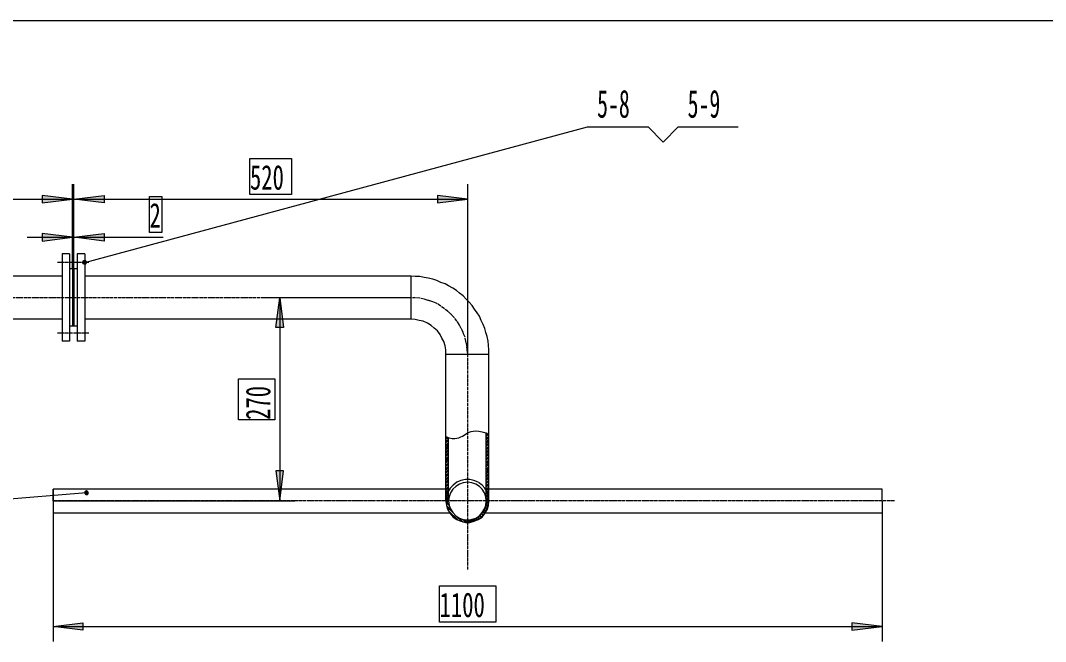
# Model space of a CAD drawing. Header units: millimetres. Extents: x -23892 to 57527, y -540 to 34444.
# Drawn here: x 43901 to 49290, y 7960 to 11227 of the extents above; entities that cross this region are included whole.
import ezdxf

# ---------------------------------------------------------------- set-up
doc = ezdxf.new("R2010")
doc.units = ezdxf.units.MM
for name, pattern in [('AI-Linetype-30', [21.479999, 16.98, -2.1, 0.3, -2.1]), ('AI-Linetype-31', [21.479999, 16.98, -2.1, 0.3, -2.1]), ('AI-Linetype-32', [21.479999, 16.98, -2.1, 0.3, -2.1]), ('AI-Linetype-33', [21.479999, 16.98, -2.1, 0.3, -2.1]), ('AI-Linetype-34', [21.479999, 16.98, -2.1, 0.3, -2.1]), ('AI-Linetype-35', [21.479999, 16.98, -2.1, 0.3, -2.1]), ('AI-Linetype-36', [21.479999, 16.98, -2.1, 0.3, -2.1]), ('AI-Linetype-37', [21.479999, 16.98, -2.1, 0.3, -2.1]), ('AI-Linetype-38', [21.479999, 16.98, -2.1, 0.3, -2.1]), ('AI-Linetype-39', [21.479999, 16.98, -2.1, 0.3, -2.1]), ('AI-Linetype-40', [21.479999, 16.98, -2.1, 0.3, -2.1]), ('AI-Linetype-41', [21.479999, 16.98, -2.1, 0.3, -2.1]), ('AI-Linetype-42', [21.479999, 16.98, -2.1, 0.3, -2.1]), ('AI-Linetype-43', [21.479999, 16.98, -2.1, 0.3, -2.1]), ('AI-Linetype-44', [21.479999, 16.98, -2.1, 0.3, -2.1]), ('AI-Linetype-45', [21.479999, 16.98, -2.1, 0.3, -2.1]), ('AI-Linetype-46', [21.479999, 16.98, -2.1, 0.3, -2.1]), ('AI-Linetype-47', [21.479999, 16.98, -2.1, 0.3, -2.1]), ('AI-Linetype-48', [21.479999, 16.98, -2.1, 0.3, -2.1]), ('AI-Linetype-49', [21.479999, 16.98, -2.1, 0.3, -2.1]), ('AI-Linetype-50', [21.479999, 16.98, -2.1, 0.3, -2.1]), ('AI-Linetype-51', [21.479999, 16.98, -2.1, 0.3, -2.1]), ('AI-Linetype-52', [21.479999, 16.98, -2.1, 0.3, -2.1]), ('AI-Linetype-53', [29.7, 23.76, -5.94]), ('AI-Linetype-54', [29.7, 23.76, -5.94]), ('AI-Linetype-55', [29.7, 23.76, -5.94]), ('AI-Linetype-56', [29.7, 23.76, -5.94]), ('AI-Linetype-57', [29.7, 23.76, -5.94]), ('AI-Linetype-58', [29.7, 23.76, -5.94]), ('AI-Linetype-59', [29.7, 23.76, -5.94]), ('AI-Linetype-60', [29.7, 23.76, -5.94]), ('AI-Linetype-61', [29.7, 23.76, -5.94]), ('AI-Linetype-62', [29.7, 23.76, -5.94]), ('AI-Linetype-63', [29.7, 23.76, -5.94]), ('AI-Linetype-64', [29.7, 23.76, -5.94]), ('AI-Linetype-65', [29.7, 23.76, -5.94]), ('AI-Linetype-66', [29.7, 23.76, -5.94]), ('AI-Linetype-67', [29.7, 23.76, -5.94]), ('AI-Linetype-68', [29.7, 23.76, -5.94]), ('AI-Linetype-69', [29.7, 23.76, -5.94]), ('AI-Linetype-70', [29.7, 23.76, -5.94]), ('AI-Linetype-71', [29.7, 23.76, -5.94]), ('AI-Linetype-72', [29.7, 23.76, -5.94]), ('AI-Linetype-73', [29.7, 23.76, -5.94]), ('AI-Linetype-74', [29.7, 23.76, -5.94]), ('AI-Linetype-75', [29.7, 23.76, -5.94]), ('AI-Linetype-76', [29.7, 23.76, -5.94]), ('AI-Linetype-77', [29.7, 23.76, -5.94]), ('AI-Linetype-78', [29.7, 23.76, -5.94]), ('AI-Linetype-79', [29.7, 23.76, -5.94]), ('AI-Linetype-80', [29.7, 23.76, -5.94]), ('AI-Linetype-81', [29.7, 23.76, -5.94]), ('AI-Linetype-82', [21.479999, 16.98, -2.1, 0.3, -2.1]), ('AI-Linetype-83', [21.479999, 16.98, -2.1, 0.3, -2.1]), ('AI-Linetype-84', [21.479999, 16.98, -2.1, 0.3, -2.1])]:
    doc.linetypes.add(name, pattern=pattern)
doc.layers.add('图层 1', color=7, linetype='Continuous')
doc.styles.get("Standard").update_dxf_attribs({"font": ''})
doc.styles.get('Standard').set_extended_font_data('FangSong')

msp = doc.modelspace()

# ---------------------------------------------------------------- hatches: boundary and pattern name
at = {"layer": '图层 1', "lineweight": 0}
for points in [[(44015.3438, 10306.4913), (44015.3438, 10268.4192), (44174.778, 10287.4359)], [(44341.358, 10306.4913), (44341.358, 10268.4192), (44181.9238, 10287.4359)], [(46092.7329, 10306.4913), (46092.7329, 10268.4192), (46252.1865, 10287.4359)], [(44015.3438, 10106.6031), (44015.3438, 10066.1297), (44174.778, 10087.5476)], [(44341.358, 10106.6031), (44341.358, 10066.1297), (44181.9238, 10087.5476)], [(44248.5403, 9954.3146), (44243.7958, 9963.8036), (44234.2681, 9963.8036), (44229.5042, 9959.0785), (44227.1417, 9954.3146), (44229.5042, 9949.5508), (44239.0319, 9944.7869), (44243.7958, 9947.1495), (44246.1777, 9949.5508)], [(45283.6716, 9611.627), (45243.2176, 9611.627), (45264.6356, 9768.6792)], [(45283.6716, 8857.3113), (45243.2176, 8857.3113), (45264.6356, 8700.259)], [(44258.068, 8743.095), (44255.6861, 8747.8588), (44253.3041, 8750.2214), (44248.5403, 8752.5839), (44239.0319, 8747.8588), (44239.0319, 8738.3311), (44243.7958, 8733.5672), (44253.3041, 8733.5672)], [(44229.5623, 8057.7583), (44229.5623, 8019.6862), (44072.4907, 8038.7029)], [(48272.5062, 8057.7583), (48272.5062, 8019.6862), (48431.9404, 8038.7029)]]:
    msp.add_hatch(color=7, dxfattribs=at).paths.add_polyline_path(points)

# ---------------------------------------------------------------- linework, layer by layer
at = {"layer": '图层 1', "color": 7, "lineweight": 0, "true_color": 0xffffff}
for p, q in [((41152.732, 11227.387), (57129.3831, 11227.387)), ((44239.0707, 9954.3146), (46882.8162, 10668.1957)), ((46882.8162, 10668.1957), (47201.6653, 10668.1957)), ((47201.6847, 10668.1957), (47280.2108, 10587.2876)), ((47358.7369, 10668.1957), (47280.2108, 10587.2876)), ((47358.7369, 10668.1957), (47675.2234, 10668.1957)), ((44174.8167, 9920.9677), (44174.8167, 10365.9814)), ((44181.9625, 9920.9677), (44181.9625, 10365.9814)), ((46252.2252, 9471.2288), (46252.2252, 10365.9814)), ((44015.3438, 10306.4913), (44015.3438, 10268.4192)), ((44174.778, 10287.4359), (44015.3438, 10306.4913)), ((44181.9238, 10287.4359), (44341.358, 10306.4913)), ((44341.358, 10306.4913), (44341.358, 10268.4192)), ((46092.7329, 10306.4913), (46092.7329, 10268.4192)), ((46252.1865, 10287.4359), (46092.7329, 10306.4913)), ((43020.7052, 10287.4359), (44174.8167, 10287.4359)), ((44015.3438, 10268.4192), (44174.778, 10287.4359)), ((44341.358, 10268.4192), (44181.9238, 10287.4359)), ((44181.9625, 10287.4359), (46252.2252, 10287.4359)), ((46092.7329, 10268.4192), (46252.1865, 10287.4359)), ((44174.8167, 9920.9677), (44174.8167, 10166.0931)), ((44181.9625, 9920.9677), (44181.9625, 10166.0931)), ((43936.8564, 10087.5476), (44650.7374, 10087.5476)), ((44015.3438, 10106.6031), (44015.3438, 10066.1297)), ((44174.778, 10087.5476), (44015.3438, 10106.6031)), ((44015.3438, 10066.1297), (44174.778, 10087.5476)), ((44181.9238, 10087.5476), (44341.358, 10106.6031)), ((44341.358, 10066.1297), (44181.9238, 10087.5476)), ((44341.358, 10106.6031), (44341.358, 10066.1297)), ((44120.0905, 9999.5132), (44120.0905, 9540.2466)), ((44158.1626, 9999.5132), (44120.0905, 9999.5132)), ((44158.1626, 9999.5132), (44158.1626, 9540.2466)), ((44198.6166, 9999.5132), (44198.6166, 9540.2466)), ((44239.0707, 9999.5132), (44198.6166, 9999.5132)), ((44239.0707, 9999.5132), (44239.0707, 9540.2466)), ((44198.6166, 9920.9677), (44158.1626, 9920.9677)), ((44174.8167, 9920.9677), (44174.8167, 9618.7921)), ((44181.9625, 9920.9677), (44181.9625, 9618.7921)), ((44229.5042, 9959.0785), (44227.1417, 9954.3146)), ((44227.1417, 9954.3146), (44229.5042, 9949.5508)), ((44234.2681, 9963.8036), (44229.5042, 9959.0785)), ((44229.5042, 9949.5508), (44239.0319, 9944.7869)), ((44243.7958, 9963.8036), (44234.2681, 9963.8036)), ((44239.0319, 9944.7869), (44243.7958, 9947.1495)), ((44248.5403, 9954.3146), (44243.7958, 9963.8036)), ((44243.7958, 9947.1495), (44246.1777, 9949.5508)), ((44246.1777, 9949.5508), (44248.5403, 9954.3146)), ((44120.0905, 9882.8956), (43477.5898, 9882.8956)), ((45954.7748, 9882.8956), (44239.0707, 9882.8956)), ((45976.1734, 9880.533), (45954.7748, 9882.8956)), ((45954.7748, 9656.8642), (45954.7748, 9882.8956)), ((45999.9733, 9880.533), (45976.1734, 9880.533)), ((46023.7732, 9875.7691), (45999.9733, 9880.533)), ((46045.1912, 9871.0053), (46023.7732, 9875.7691)), ((46068.9911, 9866.2414), (46045.1912, 9871.0053)), ((46090.4091, 9859.115), (46068.9911, 9866.2414)), ((46111.8271, 9849.5873), (46090.4091, 9859.115)), ((46133.245, 9842.4609), (46111.8271, 9849.5873)), ((46152.2617, 9830.5706), (46133.245, 9842.4609)), ((46173.6797, 9818.6803), (46152.2617, 9830.5706)), ((46192.7351, 9806.7513), (46173.6797, 9818.6803)), ((45954.7748, 9768.6792), (45183.7663, 9768.6792)), ((45243.2176, 9611.627), (45264.6356, 9768.6792)), ((45264.6356, 9768.6792), (45264.6356, 8700.259)), ((45264.6356, 9768.6792), (45283.6716, 9611.627)), ((46209.3893, 9792.4985), (46192.7351, 9806.7513)), ((46228.4253, 9778.2069), (46209.3893, 9792.4985)), ((46245.0794, 9761.5528), (46228.4253, 9778.2069)), ((46259.3516, 9744.8987), (46245.0794, 9761.5528)), ((46276.0058, 9728.2446), (46259.3516, 9744.8987)), ((46287.9154, 9709.1892), (46276.0058, 9728.2446)), ((46302.1876, 9690.1725), (46287.9154, 9709.1892)), ((44120.0905, 9656.8642), (43477.5898, 9656.8642)), ((45954.7748, 9656.8642), (44239.0707, 9656.8642)), ((45976.1734, 9654.4629), (45954.7748, 9656.8642)), ((45997.5914, 9649.6991), (45976.1734, 9654.4629)), ((46019.0094, 9644.9352), (45997.5914, 9649.6991)), ((46314.0779, 9671.117), (46302.1876, 9690.1725)), ((46323.6056, 9649.6991), (46314.0779, 9671.117)), ((46333.1139, 9628.2811), (46323.6056, 9649.6991)), ((44198.5779, 9618.7921), (44158.1239, 9618.7921)), ((45283.6716, 9611.627), (45243.2176, 9611.627)), ((46040.4273, 9635.4462), (46019.0094, 9644.9352)), ((46059.4634, 9623.5172), (46040.4273, 9635.4462)), ((46076.1175, 9609.2644), (46059.4634, 9623.5172)), ((46092.7717, 9594.9728), (46076.1175, 9609.2644)), ((46107.0632, 9575.9561), (46092.7717, 9594.9728)), ((46342.6416, 9606.8631), (46333.1139, 9628.2811)), ((46347.4055, 9585.4451), (46342.6416, 9606.8631)), ((44158.1239, 9540.2466), (44120.0518, 9540.2466)), ((44239.0319, 9540.2466), (44198.5779, 9540.2466)), ((46116.5716, 9556.9007), (46107.0632, 9575.9561)), ((46126.0993, 9537.884), (46116.5716, 9556.9007)), ((46354.5319, 9564.0271), (46347.4055, 9585.4451)), ((46359.2958, 9540.2466), (46354.5319, 9564.0271)), ((46361.6777, 9518.8286), (46359.2958, 9540.2466)), ((46133.245, 9516.4661), (46126.0993, 9537.884)), ((46137.9895, 9495.0481), (46133.245, 9516.4661)), ((46137.9895, 9471.2288), (46137.9895, 9495.0481)), ((46364.0596, 9495.0481), (46361.6777, 9518.8286)), ((46364.0596, 9471.2288), (46364.0596, 9495.0481)), ((46137.9895, 8700.259), (46137.9895, 9471.2288)), ((46137.9895, 9471.2288), (46364.0596, 9471.2288)), ((46364.0596, 8700.259), (46364.0596, 9471.2288)), ((46349.7487, 8700.259), (46349.7487, 9057.1995)), ((46137.9895, 9028.6164), (46145.1353, 9035.7815)), ((46137.9895, 9023.8913), (46149.8992, 9033.3802)), ((46137.9895, 9011.9623), (46152.2617, 9023.8913)), ((46137.9895, 9004.8358), (46152.2617, 9019.1274)), ((46137.9895, 8992.9456), (46152.2617, 9007.1984)), ((46152.223, 8700.259), (46152.223, 9031.0177)), ((46349.7874, 9038.1441), (46364.0596, 9052.4357)), ((46349.7874, 9045.2705), (46359.2958, 9052.4357)), ((46349.7874, 9028.6164), (46364.0596, 9040.5454)), ((46349.7874, 9021.49), (46364.0596, 9035.7815)), ((46349.7874, 9009.5997), (46364.0596, 9023.8913)), ((46349.7874, 9002.4733), (46364.0596, 9016.7261)), ((46349.7874, 8992.9456), (46364.0596, 9004.8358)), ((46137.9895, 8988.1817), (46152.2617, 9000.072)), ((46137.9895, 8976.2914), (46152.2617, 8990.5443)), ((46137.9895, 8969.1263), (46152.2617, 8983.4179)), ((46137.9895, 8957.236), (46152.2617, 8971.5276)), ((46137.9895, 8952.4722), (46152.2617, 8964.4012)), ((46137.9895, 8940.5819), (46152.2617, 8954.8735)), ((46137.9895, 8933.4555), (46152.2617, 8947.747)), ((46349.7874, 8985.7804), (46364.0596, 9000.072)), ((46349.7874, 8973.8902), (46364.0596, 8988.1817)), ((46349.7874, 8966.7637), (46364.0596, 8981.0553)), ((46349.7874, 8957.236), (46364.0596, 8969.1263)), ((46349.7874, 8950.1096), (46364.0596, 8964.4012)), ((46349.7874, 8938.2193), (46364.0596, 8952.4722)), ((46137.9895, 8921.5652), (46152.2617, 8935.818)), ((46137.9895, 8916.8014), (46152.2617, 8928.6916)), ((46137.9895, 8904.9111), (46152.2617, 8919.1639)), ((46137.9895, 8897.7459), (46152.2617, 8912.0375)), ((46137.9895, 8885.8557), (46152.2617, 8900.1472)), ((46137.9895, 8881.0918), (46152.2617, 8895.3834)), ((46349.7874, 8931.0542), (46364.0596, 8945.3458)), ((46349.7874, 8921.5652), (46364.0596, 8933.4555)), ((46349.7874, 8914.4001), (46364.0596, 8928.6916)), ((46349.7874, 8902.5098), (46364.0596, 8916.8014)), ((46349.7874, 8897.7459), (46364.0596, 8909.6362)), ((46349.7874, 8885.8557), (46364.0596, 8900.1472)), ((46349.7874, 8878.7293), (46364.0596, 8892.9821)), ((45283.6716, 8857.3113), (45243.2176, 8857.3113)), ((45243.2176, 8857.3113), (45264.6356, 8700.259)), ((45264.6356, 8700.259), (45283.6716, 8857.3113)), ((46137.9895, 8869.2015), (46152.2617, 8883.4544)), ((46137.9895, 8862.0751), (46152.2617, 8876.328)), ((46137.9895, 8850.1461), (46152.2617, 8864.4377)), ((46137.9895, 8845.421), (46152.2617, 8859.6738)), ((46137.9895, 8833.492), (46152.2617, 8847.7836)), ((46137.9895, 8826.3656), (46152.2617, 8840.6571)), ((46349.7874, 8866.8003), (46364.0596, 8881.0918)), ((46349.7874, 8862.0751), (46364.0596, 8873.9654)), ((46349.7874, 8850.1461), (46364.0596, 8864.4377)), ((46349.7874, 8843.0197), (46364.0596, 8857.3113)), ((46349.7874, 8831.1294), (46364.0596, 8845.3823)), ((46137.9895, 8814.4753), (46152.2617, 8828.7281)), ((46137.9895, 8809.7115), (46152.2617, 8824.003)), ((46137.9895, 8797.8212), (46152.2617, 8812.074)), ((46137.9895, 8790.656), (46152.2617, 8804.9476)), ((46137.9895, 8778.7658), (46152.2617, 8793.0573)), ((46137.9895, 8774.0019), (46152.2617, 8788.2935)), ((46349.7874, 8826.3656), (46364.0596, 8838.2559)), ((46349.7874, 8814.4753), (46364.0596, 8828.7281)), ((46349.7874, 8807.3102), (46364.0596, 8821.6017)), ((46349.7874, 8795.4199), (46364.0596, 8809.7115)), ((46349.7874, 8790.656), (46364.0596, 8804.9476)), ((46349.7874, 8778.7658), (46364.0596, 8793.0573)), ((46349.7874, 8771.6394), (46364.0596, 8785.9309)), ((44248.5403, 8743.095), (42104.5347, 8559.8608)), ((44072.452, 8700.259), (44072.452, 8762.1116)), ((46137.9508, 8762.1116), (44072.452, 8762.1116)), ((44072.452, 8762.1116), (44072.452, 7960.1961)), ((44248.5403, 8752.5839), (44239.0319, 8747.8588)), ((44239.0319, 8747.8588), (44239.0319, 8738.3311)), ((44239.0319, 8738.3311), (44243.7958, 8733.5672)), ((44243.7958, 8733.5672), (44253.3041, 8733.5672)), ((44253.3041, 8750.2214), (44248.5403, 8752.5839)), ((44255.6861, 8747.8588), (44253.3041, 8750.2214)), ((44253.3041, 8733.5672), (44258.068, 8743.095)), ((44258.068, 8743.095), (44255.6861, 8747.8588)), ((46137.9895, 8762.1116), (46152.2617, 8776.4032)), ((46137.9895, 8754.9852), (46152.2617, 8769.2381)), ((46137.9895, 8745.4575), (46152.2617, 8757.3478)), ((46137.9895, 8738.3311), (46149.8992, 8750.2214)), ((46137.9895, 8726.4408), (46142.7534, 8731.166)), ((46140.3715, 8721.677), (46152.2617, 8733.5672)), ((46142.7534, 8731.166), (46152.2617, 8740.6937)), ((46149.8992, 8750.2214), (46152.2617, 8752.5839)), ((46349.7874, 8759.7491), (46364.0596, 8774.0019)), ((46349.7874, 8754.9852), (46364.0596, 8769.2381)), ((46349.7874, 8743.095), (46354.5319, 8745.4575)), ((46349.7874, 8735.9298), (46356.9138, 8743.095)), ((46349.7874, 8724.0395), (46359.2958, 8733.5672)), ((46354.5319, 8745.4575), (46364.0596, 8757.3478)), ((46356.9138, 8743.095), (46364.0596, 8750.2214)), ((46359.2958, 8733.5672), (46364.0596, 8738.3311)), ((46361.6777, 8728.8034), (46364.0596, 8733.5672)), ((48431.9017, 8762.1116), (46364.0209, 8762.1116)), ((48431.9017, 8700.259), (48431.9017, 8762.1116)), ((44072.452, 8700.259), (44072.452, 8636.0051)), ((44072.4907, 8700.259), (45343.2005, 8700.259)), ((46137.9508, 8700.259), (46152.223, 8700.259)), ((46137.9895, 8709.7867), (46152.2617, 8721.677)), ((46137.9895, 8719.2757), (46140.3715, 8721.677)), ((46137.9895, 8702.6216), (46152.2617, 8716.9131)), ((46137.9895, 8709.748), (46137.9895, 8709.748)), ((46137.9895, 8702.6216), (46137.9895, 8702.6216)), ((46137.9895, 8700.259), (46140.3715, 8676.4397)), ((46154.6437, 8681.2036), (46137.9895, 8697.8577)), ((46157.0256, 8674.0772), (46137.9895, 8690.7313)), ((46147.5172, 8700.259), (46152.2617, 8705.0229)), ((46152.2617, 8695.4951), (46147.5172, 8700.259)), ((46152.223, 8700.259), (46154.6049, 8676.4397)), ((46347.3668, 8676.4397), (46349.7487, 8700.259)), ((46364.0209, 8700.259), (46349.7487, 8700.259)), ((46364.0596, 8685.9674), (46349.768, 8697.8577)), ((46364.0596, 8681.2036), (46349.768, 8693.0939)), ((46361.6777, 8671.6759), (46349.768, 8683.5661)), ((46349.7874, 8719.2757), (46361.6777, 8728.8034)), ((46349.7874, 8707.3854), (46361.6777, 8719.2757)), ((46349.7874, 8700.259), (46364.0596, 8714.5118)), ((46361.6777, 8719.2757), (46364.0596, 8721.677)), ((46361.6777, 8700.259), (46364.0596, 8702.6216)), ((46361.6777, 8676.4397), (46364.0596, 8700.259)), ((46364.0596, 8695.4951), (46361.6777, 8700.2203)), ((46364.0596, 8714.5118), (46364.0596, 8714.5118)), ((46364.0596, 8702.6216), (46364.0596, 8702.6216)), ((48431.9017, 8700.259), (48431.9017, 8636.0051)), ((48431.9017, 8700.259), (48431.9017, 7960.1961)), ((46156.9869, 8636.0051), (44072.452, 8636.0051)), ((46140.3715, 8676.4397), (46147.5172, 8652.6592)), ((46164.1714, 8655.0217), (46140.3715, 8676.4397)), ((46173.6797, 8638.3676), (46142.7534, 8669.3133)), ((46147.5172, 8652.6592), (46159.4075, 8633.6038)), ((46202.2435, 8597.933), (46149.8992, 8650.2579)), ((46154.6049, 8676.4397), (46161.7507, 8657.423)), ((46187.9713, 8607.4219), (46159.4075, 8636.0051)), ((46159.4075, 8633.6038), (46176.0616, 8614.5871)), ((46161.7507, 8657.423), (46173.641, 8638.3676)), ((46173.641, 8638.3676), (46190.3145, 8621.7135)), ((46314.0391, 8621.7135), (46328.3307, 8638.3676)), ((46325.9875, 8614.5871), (46316.4598, 8626.4774)), ((46333.1139, 8621.7135), (46323.6056, 8631.2412)), ((46335.4958, 8624.1148), (46325.9875, 8633.6038)), ((46328.3307, 8638.3676), (46340.221, 8657.423)), ((46328.3694, 8614.5871), (46342.6416, 8633.6038)), ((46340.2597, 8631.2412), (46330.732, 8640.7689)), ((46345.0236, 8633.6038), (46333.1139, 8643.1315)), ((46347.3861, 8640.7689), (46337.8778, 8650.2579)), ((46340.221, 8657.423), (46347.3668, 8676.4397)), ((46349.768, 8645.494), (46340.2597, 8655.0217)), ((46342.6416, 8633.6038), (46354.5319, 8652.6592)), ((48431.9017, 8636.0051), (46344.9848, 8636.0051)), ((46356.9138, 8657.423), (46345.0236, 8669.3133)), ((46354.5319, 8652.6592), (46345.0236, 8664.5495)), ((46359.2958, 8666.912), (46347.3861, 8676.4397)), ((46354.5319, 8652.6592), (46361.6777, 8676.4397)), ((46176.0616, 8614.5871), (46195.0977, 8602.6968)), ((46190.3145, 8621.7135), (46209.3505, 8609.8232)), ((46221.2795, 8590.7678), (46190.3338, 8621.7135)), ((46195.0977, 8602.6968), (46216.5157, 8593.1691)), ((46228.4253, 8588.4052), (46207.0073, 8609.8232)), ((46209.3505, 8609.8232), (46228.3866, 8602.6968)), ((46216.5157, 8593.1691), (46240.3156, 8586.0427)), ((46242.6975, 8586.004), (46226.0434, 8602.6968)), ((46228.3866, 8602.6968), (46252.1865, 8600.2955)), ((46249.8239, 8586.004), (46233.1698, 8602.6968)), ((46240.3156, 8586.0427), (46264.1155, 8586.0427)), ((46252.2059, 8595.5317), (46247.4614, 8600.2955)), ((46252.1865, 8600.2955), (46273.5851, 8602.6968)), ((46266.4974, 8588.4052), (46252.2059, 8600.2955)), ((46259.3516, 8586.004), (46252.2059, 8595.5317)), ((46276.0058, 8588.4052), (46264.1155, 8600.2955)), ((46264.1155, 8586.0427), (46285.5335, 8593.1691)), ((46280.7696, 8590.7678), (46268.8793, 8602.6581)), ((46273.5851, 8602.6968), (46295.0031, 8609.8232)), ((46290.278, 8593.1691), (46278.3877, 8605.0594)), ((46295.0418, 8595.5317), (46283.1515, 8605.0594)), ((46285.5335, 8593.1691), (46306.9515, 8602.6968)), ((46302.1876, 8597.933), (46292.6599, 8609.8232)), ((46295.0031, 8609.8232), (46314.0391, 8621.7135)), ((46306.9515, 8600.2955), (46295.0418, 8609.8232)), ((46314.0779, 8605.0594), (46304.5695, 8614.5871)), ((46316.4598, 8607.4219), (46306.9515, 8616.9496)), ((46306.9515, 8602.6968), (46328.3694, 8614.5871)), ((46323.6056, 8612.1858), (46314.0779, 8621.7135)), ((44072.452, 8038.7029), (48431.9017, 8038.7029)), ((44072.4907, 8038.7029), (44229.5623, 8057.7583)), ((44229.5623, 8019.6862), (44072.4907, 8038.7029)), ((44229.5623, 8057.7583), (44229.5623, 8019.6862)), ((48272.5062, 8057.7583), (48272.5062, 8019.6862)), ((48431.9404, 8038.7029), (48272.5062, 8057.7583)), ((48272.5062, 8019.6862), (48431.9404, 8038.7029))]:
    msp.add_line(p, q, dxfattribs=at)
at = {"layer": '图层 1', "lineweight": 0}
for p, q in [((45107.622, 10501.6157), (45107.622, 10501.6157)), ((45107.622, 10311.2551), (45107.622, 10501.6157)), ((45107.622, 10501.6157), (45326.5463, 10501.6157)), ((45326.5463, 10501.6157), (45326.5463, 10311.2551)), ((44015.3438, 10306.4913), (44015.3438, 10268.4192)), ((44174.778, 10287.4359), (44015.3438, 10306.4913)), ((44181.9238, 10287.4359), (44341.358, 10306.4913)), ((44341.358, 10306.4913), (44341.358, 10268.4192)), ((44579.3571, 10301.7274), (44579.3571, 10301.7274)), ((44579.3571, 10111.3669), (44579.3571, 10301.7274)), ((44579.3571, 10301.7274), (44643.611, 10301.7274)), ((44643.611, 10301.7274), (44643.611, 10111.3669)), ((45326.5463, 10311.2551), (45107.622, 10311.2551)), ((46092.7329, 10306.4913), (46092.7329, 10268.4192)), ((46252.1865, 10287.4359), (46092.7329, 10306.4913)), ((44015.3438, 10268.4192), (44174.778, 10287.4359)), ((44341.358, 10268.4192), (44181.9238, 10287.4359)), ((46092.7329, 10268.4192), (46252.1865, 10287.4359)), ((44015.3438, 10106.6031), (44015.3438, 10066.1297)), ((44174.778, 10087.5476), (44015.3438, 10106.6031)), ((44015.3438, 10066.1297), (44174.778, 10087.5476)), ((44181.9238, 10087.5476), (44341.358, 10106.6031)), ((44341.358, 10066.1297), (44181.9238, 10087.5476)), ((44341.358, 10106.6031), (44341.358, 10066.1297)), ((44643.611, 10111.3669), (44579.3571, 10111.3669)), ((44229.5042, 9959.0785), (44227.1417, 9954.3146)), ((44227.1417, 9954.3146), (44229.5042, 9949.5508)), ((44234.2681, 9963.8036), (44229.5042, 9959.0785)), ((44229.5042, 9949.5508), (44239.0319, 9944.7869)), ((44243.7958, 9963.8036), (44234.2681, 9963.8036)), ((44239.0319, 9944.7869), (44243.7958, 9947.1495)), ((44248.5403, 9954.3146), (44243.7958, 9963.8036)), ((44243.7958, 9947.1495), (44246.1777, 9949.5508)), ((44246.1777, 9949.5508), (44248.5403, 9954.3146)), ((45243.2176, 9611.627), (45264.6356, 9768.6792)), ((45264.6356, 9768.6792), (45283.6716, 9611.627)), ((45283.6716, 9611.627), (45243.2176, 9611.627)), ((45048.132, 9126.2173), (45048.132, 9342.7597)), ((45048.132, 9342.7597), (45238.5118, 9342.7597)), ((45238.5118, 9342.7597), (45238.5118, 9126.2173)), ((45238.5118, 9126.2173), (45048.132, 9126.2173)), ((45283.6716, 8857.3113), (45243.2176, 8857.3113)), ((45243.2176, 8857.3113), (45264.6356, 8700.259)), ((45264.6356, 8700.259), (45283.6716, 8857.3113)), ((44248.5403, 8752.5839), (44239.0319, 8747.8588)), ((44239.0319, 8747.8588), (44239.0319, 8738.3311)), ((44239.0319, 8738.3311), (44243.7958, 8733.5672)), ((44243.7958, 8733.5672), (44253.3041, 8733.5672)), ((44253.3041, 8750.2214), (44248.5403, 8752.5839)), ((44255.6861, 8747.8588), (44253.3041, 8750.2214)), ((44253.3041, 8733.5672), (44258.068, 8743.095)), ((44258.068, 8743.095), (44255.6861, 8747.8588)), ((46104.6426, 8252.8827), (46104.6426, 8252.8827)), ((46104.6426, 8062.5222), (46104.6426, 8252.8827)), ((46104.6426, 8252.8827), (46399.7111, 8252.8827)), ((46399.7111, 8252.8827), (46399.7111, 8062.5222)), ((44072.4907, 8038.7029), (44229.5623, 8057.7583)), ((44229.5623, 8019.6862), (44072.4907, 8038.7029)), ((44229.5623, 8057.7583), (44229.5623, 8019.6862)), ((46399.7111, 8062.5222), (46104.6426, 8062.5222)), ((48272.5062, 8057.7583), (48272.5062, 8019.6862)), ((48431.9404, 8038.7029), (48272.5062, 8057.7583)), ((48272.5062, 8019.6862), (48431.9404, 8038.7029))]:
    msp.add_line(p, q, dxfattribs=at)
at = {"layer": '图层 1', "color": 18, "lineweight": 0, "true_color": 0x000000}
for p, q in [((45107.622, 10501.6157), (45107.622, 10501.6157)), ((45107.622, 10311.2551), (45107.622, 10501.6157)), ((45107.622, 10501.6157), (45326.5463, 10501.6157)), ((45326.5463, 10501.6157), (45326.5463, 10311.2551)), ((44579.3571, 10301.7274), (44579.3571, 10301.7274)), ((44579.3571, 10111.3669), (44579.3571, 10301.7274)), ((44579.3571, 10301.7274), (44643.611, 10301.7274)), ((44643.611, 10301.7274), (44643.611, 10111.3669)), ((45326.5463, 10311.2551), (45107.622, 10311.2551)), ((44643.611, 10111.3669), (44579.3571, 10111.3669)), ((45048.132, 9126.2173), (45048.132, 9342.7597)), ((45048.132, 9342.7597), (45238.5118, 9342.7597)), ((45238.5118, 9342.7597), (45238.5118, 9126.2173)), ((45238.5118, 9126.2173), (45048.132, 9126.2173)), ((46104.6426, 8252.8827), (46104.6426, 8252.8827)), ((46104.6426, 8062.5222), (46104.6426, 8252.8827)), ((46104.6426, 8252.8827), (46399.7111, 8252.8827)), ((46399.7111, 8252.8827), (46399.7111, 8062.5222)), ((46399.7111, 8062.5222), (46104.6426, 8062.5222))]:
    msp.add_line(p, q, dxfattribs=at)
at = {"layer": '图层 1', "color": 7, "linetype": 'AI-Linetype-30', "lineweight": 0, "true_color": 0xffffff}
msp.add_line((44260.4499, 9954.3146), (44096.2906, 9954.3146), dxfattribs=at)
at = {"layer": '图层 1', "color": 7, "linetype": 'AI-Linetype-32', "lineweight": 0, "true_color": 0xffffff}
msp.add_line((45954.7748, 9768.6792), (42894.5986, 9768.6792), dxfattribs=at)
at = {"layer": '图层 1', "color": 7, "linetype": 'AI-Linetype-33', "lineweight": 0, "true_color": 0xffffff}
msp.add_line((45978.5166, 9768.6792), (45954.7748, 9768.6792), dxfattribs=at)
at = {"layer": '图层 1', "color": 7, "linetype": 'AI-Linetype-34', "lineweight": 0, "true_color": 0xffffff}
msp.add_line((45999.9733, 9766.3167), (45978.5166, 9768.6792), dxfattribs=at)
at = {"layer": '图层 1', "color": 7, "linetype": 'AI-Linetype-35', "lineweight": 0, "true_color": 0xffffff}
msp.add_line((46023.7732, 9761.5528), (45999.9733, 9766.3167), dxfattribs=at)
at = {"layer": '图层 1', "color": 7, "linetype": 'AI-Linetype-36', "lineweight": 0, "true_color": 0xffffff}
msp.add_line((46045.1525, 9754.4264), (46023.7732, 9761.5528), dxfattribs=at)
at = {"layer": '图层 1', "color": 7, "linetype": 'AI-Linetype-37', "lineweight": 0, "true_color": 0xffffff}
msp.add_line((46068.9911, 9747.2613), (46045.1525, 9754.4264), dxfattribs=at)
at = {"layer": '图层 1', "color": 7, "linetype": 'AI-Linetype-38', "lineweight": 0, "true_color": 0xffffff}
msp.add_line((46090.4091, 9737.7723), (46068.9911, 9747.2613), dxfattribs=at)
at = {"layer": '图层 1', "color": 7, "linetype": 'AI-Linetype-39', "lineweight": 0, "true_color": 0xffffff}
msp.add_line((46109.4064, 9725.8433), (46090.4091, 9737.7723), dxfattribs=at)
at = {"layer": '图层 1', "color": 7, "linetype": 'AI-Linetype-40', "lineweight": 0, "true_color": 0xffffff}
msp.add_line((46128.4812, 9711.5904), (46109.4064, 9725.8433), dxfattribs=at)
at = {"layer": '图层 1', "color": 7, "linetype": 'AI-Linetype-41', "lineweight": 0, "true_color": 0xffffff}
msp.add_line((46147.5172, 9697.2989), (46128.4812, 9711.5904), dxfattribs=at)
at = {"layer": '图层 1', "color": 7, "linetype": 'AI-Linetype-42', "lineweight": 0, "true_color": 0xffffff}
msp.add_line((46164.1326, 9683.0073), (46147.5172, 9697.2989), dxfattribs=at)
at = {"layer": '图层 1', "color": 7, "linetype": 'AI-Linetype-43', "lineweight": 0, "true_color": 0xffffff}
msp.add_line((46180.7868, 9663.9906), (46164.1326, 9683.0073), dxfattribs=at)
at = {"layer": '图层 1', "color": 7, "linetype": 'AI-Linetype-44', "lineweight": 0, "true_color": 0xffffff}
msp.add_line((46195.0977, 9647.3365), (46180.7868, 9663.9906), dxfattribs=at)
at = {"layer": '图层 1', "color": 7, "linetype": 'AI-Linetype-45', "lineweight": 0, "true_color": 0xffffff}
msp.add_line((46207.0073, 9628.2811), (46195.0977, 9647.3365), dxfattribs=at)
at = {"layer": '图层 1', "color": 7, "linetype": 'AI-Linetype-46', "lineweight": 0, "true_color": 0xffffff}
msp.add_line((46218.8589, 9606.8631), (46207.0073, 9628.2811), dxfattribs=at)
at = {"layer": '图层 1', "color": 7, "linetype": 'AI-Linetype-47', "lineweight": 0, "true_color": 0xffffff}
msp.add_line((46228.3866, 9585.4451), (46218.8589, 9606.8631), dxfattribs=at)
at = {"layer": '图层 1', "color": 7, "linetype": 'AI-Linetype-31', "lineweight": 0, "true_color": 0xffffff}
msp.add_line((44260.4499, 9583.0826), (44096.2906, 9583.0826), dxfattribs=at)
at = {"layer": '图层 1', "color": 7, "linetype": 'AI-Linetype-48', "lineweight": 0, "true_color": 0xffffff}
msp.add_line((46237.9337, 9564.0271), (46228.3866, 9585.4451), dxfattribs=at)
at = {"layer": '图层 1', "color": 7, "linetype": 'AI-Linetype-49', "lineweight": 0, "true_color": 0xffffff}
msp.add_line((46242.6975, 9540.2466), (46237.9337, 9564.0271), dxfattribs=at)
at = {"layer": '图层 1', "color": 7, "linetype": 'AI-Linetype-50', "lineweight": 0, "true_color": 0xffffff}
msp.add_line((46247.4614, 9518.8286), (46242.6975, 9540.2466), dxfattribs=at)
at = {"layer": '图层 1', "color": 7, "linetype": 'AI-Linetype-51', "lineweight": 0, "true_color": 0xffffff}
msp.add_line((46249.8433, 9495.0481), (46247.4614, 9518.8286), dxfattribs=at)
at = {"layer": '图层 1', "color": 7, "linetype": 'AI-Linetype-52', "lineweight": 0, "true_color": 0xffffff}
msp.add_line((46252.2252, 9471.2288), (46249.8433, 9495.0481), dxfattribs=at)
at = {"layer": '图层 1', "color": 7, "linetype": 'AI-Linetype-84', "lineweight": 0, "true_color": 0xffffff}
msp.add_line((46252.2252, 8338.5546), (46252.2252, 9471.2288), dxfattribs=at)
at = {"layer": '图层 1', "color": 7, "linetype": 'AI-Linetype-57', "lineweight": 0, "true_color": 0xffffff}
msp.add_line((46195.0977, 8797.8212), (46176.0229, 8783.5296), dxfattribs=at)
at = {"layer": '图层 1', "color": 7, "linetype": 'AI-Linetype-72', "lineweight": 0, "true_color": 0xffffff}
msp.add_line((46209.3893, 8788.2935), (46190.3532, 8776.4032), dxfattribs=at)
at = {"layer": '图层 1', "color": 7, "linetype": 'AI-Linetype-58', "lineweight": 0, "true_color": 0xffffff}
msp.add_line((46216.4769, 8807.3489), (46195.0977, 8797.8212), dxfattribs=at)
at = {"layer": '图层 1', "color": 7, "linetype": 'AI-Linetype-73', "lineweight": 0, "true_color": 0xffffff}
msp.add_line((46228.3866, 8795.4199), (46209.3893, 8788.2935), dxfattribs=at)
at = {"layer": '图层 1', "color": 7, "linetype": 'AI-Linetype-59', "lineweight": 0, "true_color": 0xffffff}
msp.add_line((46240.2769, 8812.074), (46216.4769, 8807.3489), dxfattribs=at)
at = {"layer": '图层 1', "color": 7, "linetype": 'AI-Linetype-74', "lineweight": 0, "true_color": 0xffffff}
msp.add_line((46252.2252, 8797.8212), (46228.3866, 8795.4199), dxfattribs=at)
at = {"layer": '图层 1', "color": 7, "linetype": 'AI-Linetype-60', "lineweight": 0, "true_color": 0xffffff}
msp.add_line((46264.1155, 8812.074), (46240.2769, 8812.074), dxfattribs=at)
at = {"layer": '图层 1', "color": 7, "linetype": 'AI-Linetype-75', "lineweight": 0, "true_color": 0xffffff}
msp.add_line((46273.5851, 8795.4199), (46252.2252, 8797.8212), dxfattribs=at)
at = {"layer": '图层 1', "color": 7, "linetype": 'AI-Linetype-61', "lineweight": 0, "true_color": 0xffffff}
msp.add_line((46285.4947, 8807.3489), (46264.1155, 8812.074), dxfattribs=at)
at = {"layer": '图层 1', "color": 7, "linetype": 'AI-Linetype-76', "lineweight": 0, "true_color": 0xffffff}
msp.add_line((46295.0031, 8788.2935), (46273.5851, 8795.4199), dxfattribs=at)
at = {"layer": '图层 1', "color": 7, "linetype": 'AI-Linetype-62', "lineweight": 0, "true_color": 0xffffff}
msp.add_line((46306.9515, 8797.8212), (46285.4947, 8807.3489), dxfattribs=at)
at = {"layer": '图层 1', "color": 7, "linetype": 'AI-Linetype-77', "lineweight": 0, "true_color": 0xffffff}
msp.add_line((46314.0779, 8776.4032), (46295.0031, 8788.2935), dxfattribs=at)
at = {"layer": '图层 1', "color": 7, "linetype": 'AI-Linetype-63', "lineweight": 0, "true_color": 0xffffff}
msp.add_line((46328.3694, 8783.5296), (46306.9515, 8797.8212), dxfattribs=at)
at = {"layer": '图层 1', "color": 7, "linetype": 'AI-Linetype-54', "lineweight": 0, "true_color": 0xffffff}
msp.add_line((46147.5172, 8745.4575), (46140.3715, 8724.0395), dxfattribs=at)
at = {"layer": '图层 1', "color": 7, "linetype": 'AI-Linetype-55', "lineweight": 0, "true_color": 0xffffff}
msp.add_line((46159.3688, 8766.8755), (46147.5172, 8745.4575), dxfattribs=at)
at = {"layer": '图层 1', "color": 7, "linetype": 'AI-Linetype-69', "lineweight": 0, "true_color": 0xffffff}
msp.add_line((46161.7507, 8743.095), (46154.6049, 8721.677), dxfattribs=at)
at = {"layer": '图层 1', "color": 7, "linetype": 'AI-Linetype-56', "lineweight": 0, "true_color": 0xffffff}
msp.add_line((46176.0229, 8783.5296), (46159.3688, 8766.8755), dxfattribs=at)
at = {"layer": '图层 1', "color": 7, "linetype": 'AI-Linetype-70', "lineweight": 0, "true_color": 0xffffff}
msp.add_line((46173.6797, 8762.1116), (46161.7507, 8743.095), dxfattribs=at)
at = {"layer": '图层 1', "color": 7, "linetype": 'AI-Linetype-71', "lineweight": 0, "true_color": 0xffffff}
msp.add_line((46190.3532, 8776.4032), (46173.6797, 8762.1116), dxfattribs=at)
at = {"layer": '图层 1', "color": 7, "linetype": 'AI-Linetype-78', "lineweight": 0, "true_color": 0xffffff}
msp.add_line((46328.3694, 8762.1116), (46314.0779, 8776.4032), dxfattribs=at)
at = {"layer": '图层 1', "color": 7, "linetype": 'AI-Linetype-64', "lineweight": 0, "true_color": 0xffffff}
msp.add_line((46342.6029, 8766.8755), (46328.3694, 8783.5296), dxfattribs=at)
at = {"layer": '图层 1', "color": 7, "linetype": 'AI-Linetype-79', "lineweight": 0, "true_color": 0xffffff}
msp.add_line((46340.221, 8743.095), (46328.3694, 8762.1116), dxfattribs=at)
at = {"layer": '图层 1', "color": 7, "linetype": 'AI-Linetype-80', "lineweight": 0, "true_color": 0xffffff}
msp.add_line((46347.3668, 8721.677), (46340.221, 8743.095), dxfattribs=at)
at = {"layer": '图层 1', "color": 7, "linetype": 'AI-Linetype-65', "lineweight": 0, "true_color": 0xffffff}
msp.add_line((46354.4932, 8745.4575), (46342.6029, 8766.8755), dxfattribs=at)
at = {"layer": '图层 1', "color": 7, "linetype": 'AI-Linetype-66', "lineweight": 0, "true_color": 0xffffff}
msp.add_line((46361.6777, 8724.0395), (46354.4932, 8745.4575), dxfattribs=at)
at = {"layer": '图层 1', "color": 7, "linetype": 'AI-Linetype-82', "lineweight": 0, "true_color": 0xffffff}
msp.add_line((48431.9017, 8700.259), (44072.452, 8700.259), dxfattribs=at)
at = {"layer": '图层 1', "color": 7, "linetype": 'AI-Linetype-83', "lineweight": 0, "true_color": 0xffffff}
msp.add_line((48496.1362, 8700.259), (44134.324, 8700.259), dxfattribs=at)
at = {"layer": '图层 1', "color": 7, "linetype": 'AI-Linetype-53', "lineweight": 0, "true_color": 0xffffff}
msp.add_line((46140.3715, 8724.0395), (46137.9895, 8700.259), dxfattribs=at)
at = {"layer": '图层 1', "color": 7, "linetype": 'AI-Linetype-68', "lineweight": 0, "true_color": 0xffffff}
msp.add_line((46154.6049, 8721.677), (46152.223, 8700.259), dxfattribs=at)
at = {"layer": '图层 1', "color": 7, "linetype": 'AI-Linetype-81', "lineweight": 0, "true_color": 0xffffff}
msp.add_line((46349.7487, 8700.259), (46347.3668, 8721.677), dxfattribs=at)
at = {"layer": '图层 1', "color": 7, "linetype": 'AI-Linetype-67', "lineweight": 0, "true_color": 0xffffff}
msp.add_line((46364.0596, 8700.259), (46361.6777, 8724.0395), dxfattribs=at)
at = {"layer": '图层 1', "color": 7, "lineweight": 0, "true_color": 0xffffff}
msp.add_open_spline([(46137.9895, 9038.1441), (46137.9895, 9038.1441), (46154.6437, 9031.0177), (46154.6437, 9031.0177), (46244.9632, 9010.5292), (46230.3231, 9098.1764), (46349.7874, 9057.1995), (46349.7874, 9057.1995), (46364.0596, 9050.0344), (46364.0596, 9050.0344)], degree=3, knots=[0, 0, 0, 0, 1, 1, 1, 2, 2, 2, 3, 3, 3, 3], dxfattribs=at)

# ---------------------------------------------------------------- texts
at = {"layer": '图层 1', "color": 7, "lineweight": 0}
for s, height, rotation, width, p in [('5-8', 147.24985, 0.0000025, 0.571429, (46932.7593, 10715.7955)), ('5-9', 147.24985, 0.0000025, 0.571429, (47408.6993, 10715.7955)), ('520', 129.45044, 0.0000025, 0.675, (45107.6027, 10337.437)), ('2', 129.4504, 0.0000025, 0.675, (44579.3377, 10137.5487)), ('270', 129.45044, 89.9999913, 0.675, (45214.6926, 9126.1786)), ('1100', 129.45044, 0.0000025, 0.675, (46104.6619, 8088.6653))]:
    msp.add_text(s, height=height, rotation=rotation, dxfattribs=dict(at, width=width)).set_placement(p)

doc.saveas('drawing.dxf')
